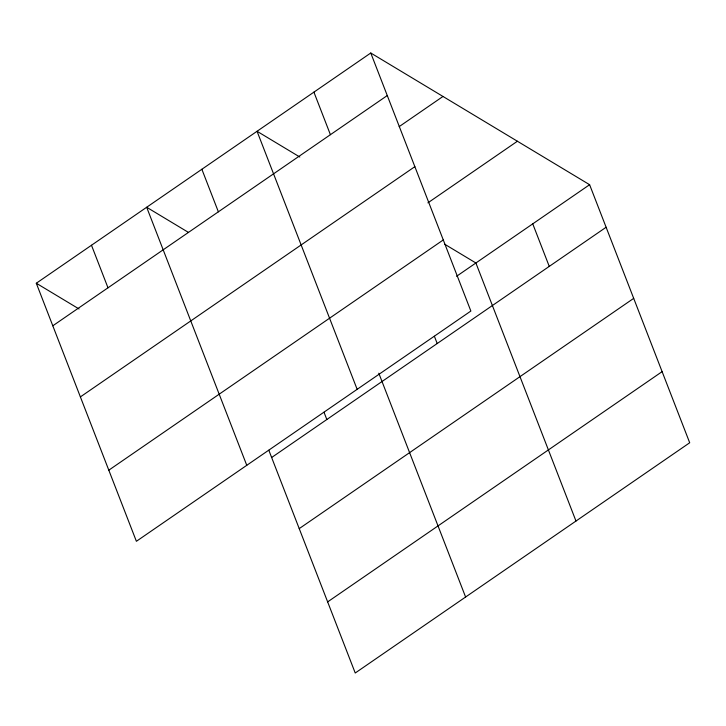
<?xml version="1.0" encoding="UTF-8"?>
<svg xmlns="http://www.w3.org/2000/svg" width="726" height="726" viewBox="0 0 726 726"><rect width="100%" height="100%" fill="white"/><g stroke="black" fill="none" stroke-linecap="round" stroke-linejoin="round"><path stroke-width="1.09" d="M370.768 52.998L470.865 311.046L136.388 541.297L36.3 283.24L370.768 52.998L589.612 184.703L689.7 442.76L355.232 673.002L268.82 450.238M52.807 325.793L387.276 95.542M399.182 126.623L442.987 96.458M80.386 396.904L414.864 166.662M427.904 202.844L517.393 141.243M108.809 470.176L443.277 239.934M456.572 276.288L589.612 184.703M271.642 457.507L606.11 227.256M299.221 528.619L633.698 298.368M327.644 601.89L662.112 371.639M299.811 157.016L257.049 131.279L357.147 389.327M444.53 244.118L475.893 262.993L575.981 521.041M188.488 232.429L146.679 207.264L246.767 465.312M36.3 283.24L79.061 308.977M532.748 223.853L549.255 266.397M434.384 336.265L437.206 343.534M313.913 92.138L330.412 134.691M378.8 373.218L465.602 597.026M324.014 412.25L326.827 419.51M201.864 169.267L218.372 211.82M91.485 245.252L107.992 287.805"/></g></svg>
